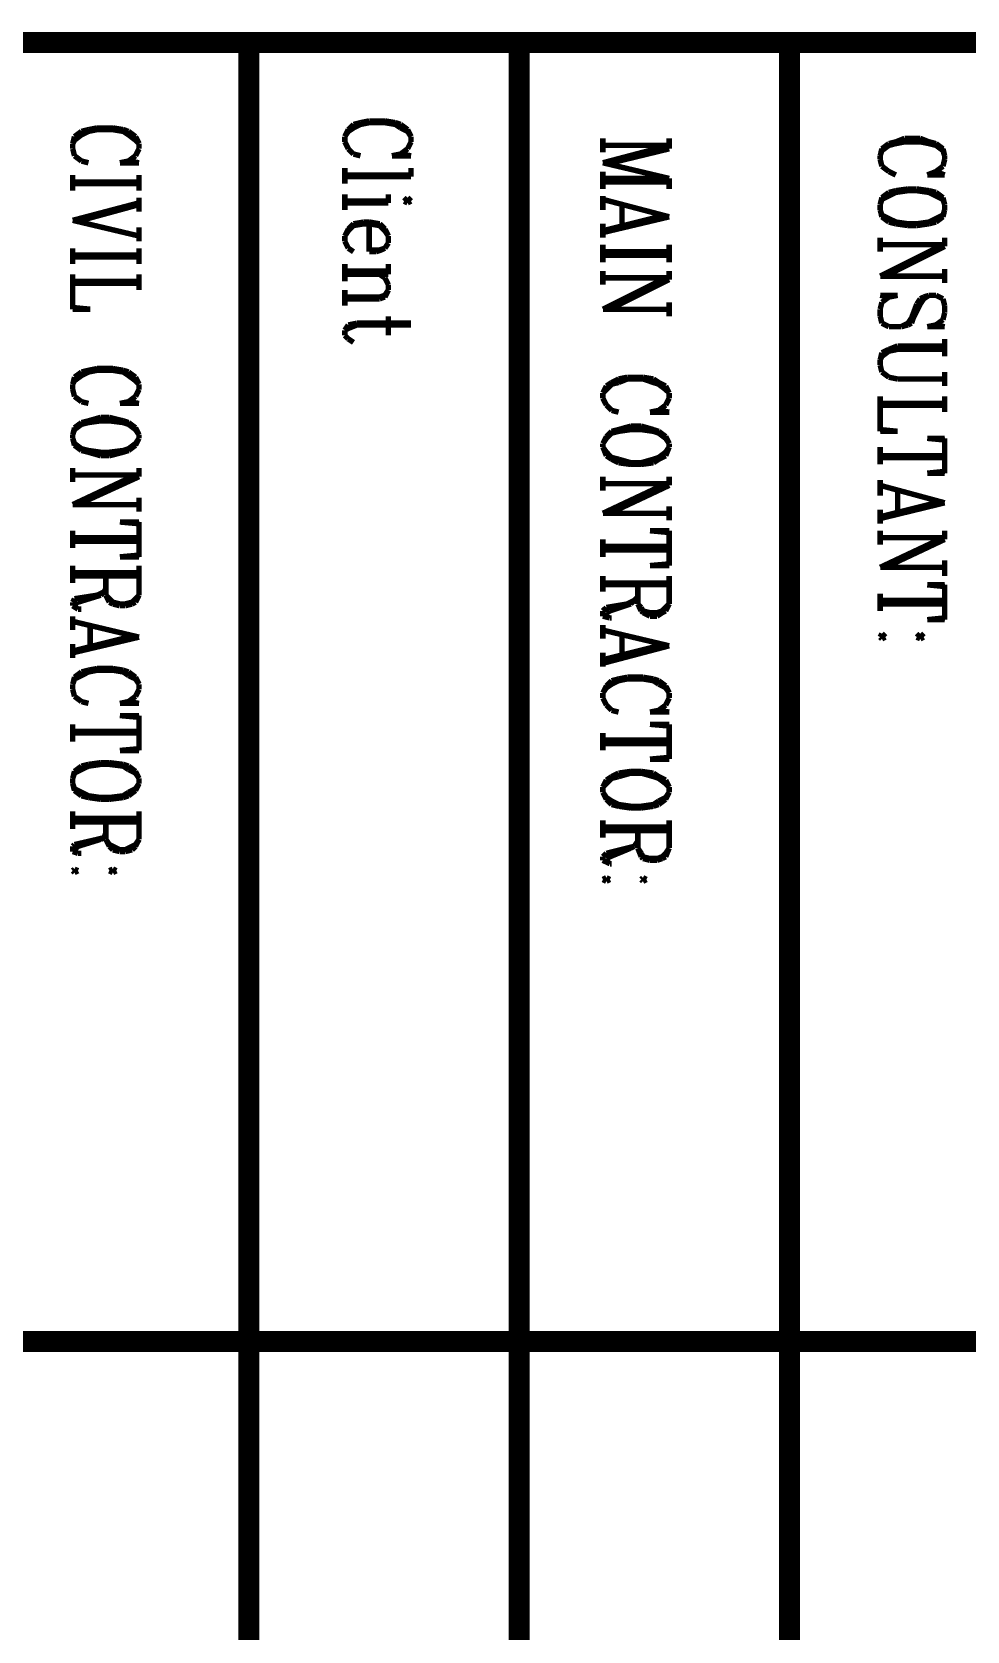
# Model space of a CAD drawing. Extents: x 0.1 to 11.6, y 0.3 to 16.2.
# Drawn here: x 1.929 to 2.823, y 2.662 to 4.19 of the extents above; entities that cross this region are included whole.
import ezdxf

# ---------------------------------------------------------------- set-up
doc = ezdxf.new("R2010")
doc.units = 0
doc.layers.get('0').update_dxf_attribs({"linetype": 'CONTINUOUS'})

msp = doc.modelspace()

# ---------------------------------------------------------------- linework, layer by layer
at = {"color": 0}
for points, const_width in [([(3.34999, 4.18001), (0.398329, 4.18001)], 0.02), ([(2.13667, 0.530003), (2.13667, 4.18001)], 0.02), ([(2.39501, 0.530003), (2.39501, 4.18001)], 0.02), ([(2.65332, 0.530003), (2.65332, 4.18001)], 0.02), ([(1.97667, 4.095), (1.97, 4.09)], 0.005208), ([(1.98335, 4.09668), (1.97667, 4.095)], 0.005208), ([(1.98335, 4.095), (1.97667, 4.09169)], 0.005208), ([(1.99164, 4.09831), (1.98335, 4.09668)], 0.005208), ([(1.99164, 4.09668), (1.98335, 4.095)], 0.005208), ([(2.00667, 4.09831), (1.99164, 4.09831)], 0.005208), ([(2.00667, 4.09668), (1.99164, 4.09668)], 0.005208), ([(2.01665, 4.09668), (2.00667, 4.09831)], 0.005208), ([(2.01665, 4.095), (2.00667, 4.09668)], 0.005208), ([(2.02165, 4.095), (2.01665, 4.09668)], 0.005208), ([(2.02165, 4.09169), (2.01665, 4.095)], 0.005208), ([(2.02832, 4.09), (2.02165, 4.095)], 0.005208), ([(2.23167, 4.09668), (2.22835, 4.09)], 0.005208), ([(2.23167, 4.095), (2.22835, 4.09)], 0.005208), ([(2.23665, 4.10167), (2.23167, 4.09668)], 0.005208), ([(2.23665, 4.09831), (2.23167, 4.095)], 0.005208), ([(2.24333, 4.10335), (2.23665, 4.10167)], 0.005208), ([(2.24333, 4.10167), (2.23665, 4.09831)], 0.005208), ([(2.25168, 4.10499), (2.24333, 4.10335)], 0.005208), ([(2.25168, 4.10335), (2.24333, 4.10167)], 0.005208), ([(2.26665, 4.10499), (2.25168, 4.10499)], 0.005208), ([(2.26665, 4.10335), (2.25168, 4.10335)], 0.005208), ([(2.27669, 4.10335), (2.26665, 4.10499)], 0.005208), ([(2.27669, 4.10167), (2.26665, 4.10335)], 0.005208), ([(2.28168, 4.10167), (2.27669, 4.10335)], 0.005208), ([(2.28168, 4.09831), (2.27669, 4.10167)], 0.005208), ([(2.28836, 4.09668), (2.28168, 4.10167)], 0.005208), ([(2.28836, 4.095), (2.28168, 4.09831)], 0.005208), ([(2.29167, 4.09), (2.28836, 4.09668)], 0.005208), ([(2.29167, 4.09), (2.28836, 4.095)], 0.005208), ([(1.97, 4.09), (1.96832, 4.08333)], 0.005208), ([(1.97, 4.08664), (1.96832, 4.08333)], 0.005208), ([(1.96832, 4.08333), (1.96832, 4.07835)], 0.005208), ([(1.96832, 4.07835), (1.97, 4.07167)], 0.005208), ([(1.97667, 4.09169), (1.97, 4.08664)], 0.005208), ([(2.02832, 4.08664), (2.02165, 4.09169)], 0.005208), ([(2.03168, 4.08333), (2.02832, 4.09)], 0.005208), ([(2.03168, 4.08333), (2.02832, 4.08664)], 0.005208), ([(2.02832, 4.07167), (2.03168, 4.07835)], 0.005208), ([(2.03168, 4.07835), (2.03168, 4.08333)], 0.005208), ([(2.22835, 4.09), (2.22835, 4.08501)], 0.005208), ([(2.22835, 4.08501), (2.23167, 4.07835)], 0.005208), ([(2.23167, 4.07835), (2.23665, 4.07335)], 0.005208), ([(2.28168, 4.07335), (2.28836, 4.07835)], 0.005208), ([(2.28836, 4.07835), (2.29167, 4.08501)], 0.005208), ([(2.29167, 4.08501), (2.29167, 4.09)], 0.005208), ([(2.47499, 4.08832), (2.47499, 4.07497)], 0.005208), ([(2.53836, 4.08165), (2.47499, 4.08165)], 0.005208), ([(2.53836, 4.08165), (2.47499, 4.065)], 0.005208), ([(2.53836, 4.07835), (2.48335, 4.065)], 0.005208), ([(2.53836, 4.08832), (2.53836, 4.07835)], 0.005208), ([(2.74164, 4.07835), (2.74001, 4.07167)], 0.005208), ([(2.74832, 4.08333), (2.74164, 4.07835)], 0.005208), ([(2.74832, 4.08165), (2.74164, 4.07667)], 0.005208), ([(2.75499, 4.08501), (2.74832, 4.08333)], 0.005208), ([(2.75499, 4.08333), (2.74832, 4.08165)], 0.005208), ([(2.76335, 4.08832), (2.75499, 4.08501)], 0.005208), ([(2.76335, 4.08501), (2.75499, 4.08333)], 0.005208), ([(2.77832, 4.08832), (2.76335, 4.08832)], 0.005208), ([(2.77832, 4.08501), (2.76335, 4.08501)], 0.005208), ([(2.78668, 4.08501), (2.77832, 4.08832)], 0.005208), ([(2.78668, 4.08333), (2.77832, 4.08501)], 0.005208), ([(2.79335, 4.08333), (2.78668, 4.08501)], 0.005208), ([(2.79335, 4.08165), (2.78668, 4.08333)], 0.005208), ([(2.80003, 4.07835), (2.79335, 4.08333)], 0.005208), ([(2.80003, 4.07667), (2.79335, 4.08165)], 0.005208), ([(2.80165, 4.07167), (2.80003, 4.07835)], 0.005208), ([(1.97, 4.07167), (1.97667, 4.06668)], 0.005208), ([(1.97667, 4.06668), (1.98335, 4.065)], 0.005208), ([(2.02165, 4.06668), (2.01335, 4.065)], 0.005208), ([(2.01335, 4.065), (2.03168, 4.065)], 0.005208), ([(2.02165, 4.06668), (2.02832, 4.07167)], 0.005208), ([(2.03168, 4.065), (2.02165, 4.06668)], 0.005208), ([(2.23665, 4.07335), (2.24333, 4.07167)], 0.005208), ([(2.28168, 4.07335), (2.27333, 4.07167)], 0.005208), ([(2.27333, 4.07167), (2.29167, 4.07167)], 0.005208), ([(2.29167, 4.07167), (2.28168, 4.07335)], 0.005208), ([(2.53836, 4.05003), (2.47499, 4.065)], 0.005208), ([(2.74164, 4.07667), (2.74001, 4.07167)], 0.005208), ([(2.74001, 4.07167), (2.74001, 4.06836)], 0.005208), ([(2.74001, 4.06836), (2.74164, 4.06168)], 0.005208), ([(2.80165, 4.07167), (2.80003, 4.07667)], 0.005208), ([(2.80003, 4.06168), (2.80165, 4.06836)], 0.005208), ([(2.80165, 4.06836), (2.80165, 4.07167)], 0.005208), ([(1.96832, 4.05333), (1.96832, 4.03836)], 0.005208), ([(2.03168, 4.05333), (2.03168, 4.03836)], 0.005208), ([(2.22835, 4.06), (2.22835, 4.04497)], 0.005208), ([(2.29167, 4.05333), (2.22835, 4.05333)], 0.005208), ([(2.29167, 4.05165), (2.22835, 4.05165)], 0.005208), ([(2.29167, 4.06), (2.29167, 4.05165)], 0.005208), ([(2.47499, 4.05664), (2.47499, 4.03999)], 0.005208), ([(2.53836, 4.05003), (2.47499, 4.05003)], 0.005208), ([(2.53836, 4.05003), (2.53836, 4.03999)], 0.005208), ([(2.74164, 4.06168), (2.74832, 4.05664)], 0.005208), ([(2.74832, 4.05664), (2.75499, 4.05333)], 0.005208), ([(2.79335, 4.05664), (2.785, 4.05333)], 0.005208), ([(2.785, 4.05333), (2.80165, 4.05333)], 0.005208), ([(2.79335, 4.05664), (2.80003, 4.06168)], 0.005208), ([(2.80165, 4.05333), (2.79335, 4.05664)], 0.005208), ([(2.03168, 4.04665), (1.96832, 4.04665)], 0.005208), ([(2.03168, 4.04497), (1.96832, 4.04497)], 0.005208), ([(2.22835, 4.035), (2.22835, 4.02001)], 0.005208), ([(2.27001, 4.035), (2.27001, 4.02669)], 0.005208), ([(2.53836, 4.04665), (2.47499, 4.04665)], 0.005208), ([(2.47499, 4.03331), (2.47499, 4.02001)], 0.005208), ([(2.74832, 4.03668), (2.74164, 4.03168)], 0.005208), ([(2.74832, 4.03331), (2.74164, 4.03)], 0.005208), ([(2.75499, 4.03836), (2.74832, 4.03668)], 0.005208), ([(2.75499, 4.03668), (2.74832, 4.03331)], 0.005208), ([(2.76665, 4.03999), (2.75499, 4.03836)], 0.005208), ([(2.76665, 4.03836), (2.75499, 4.03668)], 0.005208), ([(2.77501, 4.03999), (2.76665, 4.03999)], 0.005208), ([(2.77501, 4.03836), (2.76665, 4.03836)], 0.005208), ([(2.78668, 4.03836), (2.77501, 4.03999)], 0.005208), ([(2.78668, 4.03668), (2.77501, 4.03836)], 0.005208), ([(2.79335, 4.03668), (2.78668, 4.03836)], 0.005208), ([(2.79335, 4.03331), (2.78668, 4.03668)], 0.005208), ([(2.80003, 4.03168), (2.79335, 4.03668)], 0.005208), ([(2.80003, 4.03), (2.79335, 4.03331)], 0.005208), ([(2.03168, 4.02669), (1.96832, 4.00999)], 0.005208), ([(2.03168, 4.02501), (1.97667, 4.00999)], 0.005208), ([(2.03168, 4.03168), (2.03168, 4.01833)], 0.005208), ([(2.27001, 4.02832), (2.22835, 4.02832)], 0.005208), ([(2.27001, 4.02669), (2.22835, 4.02669)], 0.005208), ([(2.28836, 4.03168), (2.285, 4.02832)], 0.005208), ([(2.285, 4.02832), (2.28836, 4.02669)], 0.005208), ([(2.29167, 4.02832), (2.28836, 4.03168)], 0.005208), ([(2.28836, 4.02669), (2.29167, 4.02832)], 0.005208), ([(2.53836, 4.01335), (2.47499, 4.03)], 0.005208), ([(2.49333, 4.02501), (2.49333, 4.00499)], 0.005208), ([(2.74164, 4.03168), (2.74001, 4.02501)], 0.005208), ([(2.74164, 4.03), (2.74001, 4.02501)], 0.005208), ([(2.74001, 4.02501), (2.74001, 4.02001)], 0.005208), ([(2.74001, 4.02001), (2.74164, 4.01335)], 0.005208), ([(2.74001, 4.02001), (2.74164, 4.01497)], 0.005208), ([(2.80165, 4.02501), (2.80003, 4.03168)], 0.005208), ([(2.80165, 4.02501), (2.80003, 4.03)], 0.005208), ([(2.80003, 4.01335), (2.80165, 4.02001)], 0.005208), ([(2.80003, 4.01497), (2.80165, 4.02001)], 0.005208), ([(2.80165, 4.02001), (2.80165, 4.02501)], 0.005208), ([(2.03168, 3.99501), (1.96832, 4.00999)], 0.005208), ([(2.03168, 4.00331), (2.03168, 3.99001)], 0.005208), ([(2.23167, 4.00168), (2.22835, 3.99501)], 0.005208), ([(2.23665, 4.00667), (2.23167, 4.00168)], 0.005208), ([(2.23665, 4.00499), (2.23167, 4)], 0.005208), ([(2.24669, 4.00836), (2.23665, 4.00667)], 0.005208), ([(2.24669, 4.00667), (2.23665, 4.00499)], 0.005208), ([(2.25168, 4.00836), (2.24669, 4.00836)], 0.005208), ([(2.25168, 4.00667), (2.24669, 4.00667)], 0.005208), ([(2.26167, 4.00667), (2.25168, 4.00836)], 0.005208), ([(2.25168, 4.00667), (2.25168, 3.97999)], 0.005208), ([(2.26167, 4.00499), (2.25168, 4.00667)], 0.005208), ([(2.26665, 4.00168), (2.26167, 4.00667)], 0.005208), ([(2.26665, 4), (2.26167, 4.00499)], 0.005208), ([(2.27001, 3.99501), (2.26665, 4.00168)], 0.005208), ([(2.53836, 4.01335), (2.47499, 3.99832)], 0.005208), ([(2.52832, 4.01335), (2.47499, 4)], 0.005208), ([(2.47499, 4.00667), (2.47499, 3.99333)], 0.005208), ([(2.74164, 4.01497), (2.74832, 4.01167)], 0.005208), ([(2.74164, 4.01335), (2.74832, 4.00836)], 0.005208), ([(2.74832, 4.01167), (2.75499, 4.00836)], 0.005208), ([(2.74832, 4.00836), (2.75499, 4.00667)], 0.005208), ([(2.75499, 4.00836), (2.76665, 4.00667)], 0.005208), ([(2.75499, 4.00667), (2.76665, 4.00499)], 0.005208), ([(2.76665, 4.00667), (2.77501, 4.00667)], 0.005208), ([(2.76665, 4.00499), (2.77501, 4.00499)], 0.005208), ([(2.77501, 4.00667), (2.78668, 4.00836)], 0.005208), ([(2.77501, 4.00499), (2.78668, 4.00667)], 0.005208), ([(2.78668, 4.00836), (2.79335, 4.01167)], 0.005208), ([(2.78668, 4.00667), (2.79335, 4.00836)], 0.005208), ([(2.79335, 4.01167), (2.80003, 4.01497)], 0.005208), ([(2.79335, 4.00836), (2.80003, 4.01335)], 0.005208), ([(2.23167, 4), (2.22835, 3.99501)], 0.005208), ([(2.22835, 3.99501), (2.22835, 3.99001)], 0.005208), ([(2.22835, 3.99001), (2.23167, 3.98335)], 0.005208), ([(2.27001, 3.99501), (2.26665, 4)], 0.005208), ([(2.26665, 3.98335), (2.27001, 3.98833)], 0.005208), ([(2.27001, 3.98833), (2.27001, 3.99501)], 0.005208), ([(2.47499, 3.98665), (2.47499, 3.97)], 0.005208), ([(2.53836, 3.98665), (2.53836, 3.97)], 0.005208), ([(2.74001, 3.99333), (2.74001, 3.97999)], 0.005208), ([(2.80165, 3.98665), (2.74001, 3.98665)], 0.005208), ([(2.80165, 3.99333), (2.80165, 3.98503)], 0.005208), ([(1.96832, 3.98335), (1.96832, 3.96832)], 0.005208), ([(2.03168, 3.97667), (1.96832, 3.97667)], 0.005208), ([(2.03168, 3.97499), (1.96832, 3.97499)], 0.005208), ([(2.03168, 3.98335), (2.03168, 3.96832)], 0.005208), ([(2.23167, 3.98335), (2.23665, 3.97999)], 0.005208), ([(2.25168, 3.98167), (2.26167, 3.98167)], 0.005208), ([(2.25168, 3.97999), (2.25836, 3.97999)], 0.005208), ([(2.25836, 3.97999), (2.26335, 3.98167)], 0.005208), ([(2.26167, 3.98167), (2.26665, 3.98335)], 0.005208), ([(2.26335, 3.98167), (2.26665, 3.98335)], 0.005208), ([(2.53836, 3.97999), (2.47499, 3.97999)], 0.005208), ([(2.53836, 3.97667), (2.47499, 3.97667)], 0.005208), ([(2.79665, 3.98503), (2.74001, 3.95665)], 0.005208), ([(2.80165, 3.98503), (2.74501, 3.95665)], 0.005208), ([(1.96832, 3.95833), (1.96832, 3.92503)], 0.005208), ([(2.03168, 3.95833), (2.03168, 3.94336)], 0.005208), ([(2.22835, 3.96832), (2.22835, 3.95167)], 0.005208), ([(2.27001, 3.96164), (2.22835, 3.96164)], 0.005208), ([(2.27001, 3.95833), (2.22835, 3.95833)], 0.005208), ([(2.26167, 3.95833), (2.26665, 3.95503)], 0.005208), ([(2.27001, 3.96832), (2.27001, 3.95833)], 0.005208), ([(2.47499, 3.96164), (2.47499, 3.94835)], 0.005208), ([(2.53836, 3.96164), (2.53836, 3.95335)], 0.005208), ([(2.80165, 3.95665), (2.74001, 3.95665)], 0.005208), ([(2.80165, 3.96332), (2.80165, 3.94997)], 0.005208), ([(2.03168, 3.95167), (1.96832, 3.95167)], 0.005208), ([(2.03168, 3.94997), (1.96832, 3.94997)], 0.005208), ([(2.22835, 3.94336), (2.22835, 3.92833)], 0.005208), ([(2.26665, 3.95503), (2.27001, 3.94835)], 0.005208), ([(2.27001, 3.94336), (2.26665, 3.93668)], 0.005208), ([(2.27001, 3.94336), (2.26665, 3.93832)], 0.005208), ([(2.27001, 3.94835), (2.27001, 3.94336)], 0.005208), ([(2.53836, 3.95503), (2.47499, 3.95503)], 0.005208), ([(2.53168, 3.95335), (2.47499, 3.92503)], 0.005208), ([(2.53836, 3.95335), (2.48167, 3.92503)], 0.005208), ([(1.98503, 3.92503), (1.96832, 3.92665)], 0.005208), ([(2.26167, 3.93668), (2.22835, 3.93668)], 0.005208), ([(2.26167, 3.935), (2.22835, 3.935)], 0.005208), ([(2.26665, 3.93832), (2.26167, 3.93668)], 0.005208), ([(2.26665, 3.93668), (2.26167, 3.935)], 0.005208), ([(2.53836, 3.93164), (2.53836, 3.91835)], 0.005208), ([(2.75667, 3.93832), (2.74001, 3.93832)], 0.005208), ([(2.74001, 3.93832), (2.74832, 3.93668)], 0.005208), ([(2.74001, 3.92503), (2.74164, 3.93164)], 0.005208), ([(2.74164, 3.93164), (2.74832, 3.93668)], 0.005208), ([(2.74832, 3.93668), (2.75667, 3.93832)], 0.005208), ([(2.77501, 3.93001), (2.77001, 3.91667)], 0.005208), ([(2.77832, 3.93001), (2.77165, 3.91667)], 0.005208), ([(2.77832, 3.935), (2.77501, 3.93001)], 0.005208), ([(2.78168, 3.93668), (2.77832, 3.935)], 0.005208), ([(2.78168, 3.935), (2.77832, 3.93001)], 0.005208), ([(2.78668, 3.93832), (2.78168, 3.93668)], 0.005208), ([(2.78668, 3.93832), (2.78168, 3.935)], 0.005208), ([(2.79335, 3.93832), (2.78668, 3.93832)], 0.005208), ([(2.80003, 3.935), (2.79335, 3.93832)], 0.005208), ([(2.80165, 3.92833), (2.80003, 3.935)], 0.005208), ([(2.80165, 3.92165), (2.80165, 3.92833)], 0.005208), ([(1.96832, 3.92503), (1.98503, 3.92503)], 0.005208), ([(2.23167, 3.91), (2.22835, 3.905)], 0.005208), ([(2.24001, 3.91168), (2.23167, 3.91)], 0.005208), ([(2.24001, 3.91), (2.23167, 3.90668)], 0.005208), ([(2.29167, 3.91168), (2.24001, 3.91168)], 0.005208), ([(2.29167, 3.91), (2.24001, 3.91)], 0.005208), ([(2.27001, 3.91835), (2.27001, 3.90001)], 0.005208), ([(2.53836, 3.92503), (2.47499, 3.92503)], 0.005208), ([(2.74001, 3.91835), (2.74001, 3.92503)], 0.005208), ([(2.74164, 3.91168), (2.74001, 3.91835)], 0.005208), ([(2.74832, 3.90831), (2.74164, 3.91168)], 0.005208), ([(2.76665, 3.91168), (2.75999, 3.90831)], 0.005208), ([(2.76665, 3.91), (2.75999, 3.90831)], 0.005208), ([(2.77001, 3.91667), (2.76665, 3.91168)], 0.005208), ([(2.77001, 3.91168), (2.76665, 3.91)], 0.005208), ([(2.77165, 3.91667), (2.77001, 3.91168)], 0.005208), ([(2.785, 3.90831), (2.79335, 3.91)], 0.005208), ([(2.79335, 3.91), (2.80003, 3.91499)], 0.005208), ([(2.79335, 3.91), (2.80165, 3.90831)], 0.005208), ([(2.80003, 3.91499), (2.80165, 3.92165)], 0.005208), ([(2.23167, 3.90668), (2.22835, 3.905)], 0.005208), ([(2.22835, 3.905), (2.22835, 3.90001)], 0.005208), ([(2.22835, 3.90001), (2.23167, 3.89665)], 0.005208), ([(2.23167, 3.89665), (2.23665, 3.89333)], 0.005208), ([(2.75999, 3.90831), (2.74832, 3.90831)], 0.005208), ([(2.80165, 3.90831), (2.785, 3.90831)], 0.005208), ([(2.80165, 3.89665), (2.80165, 3.87999)], 0.005208), ([(2.74164, 3.88336), (2.74001, 3.87668)], 0.005208), ([(2.74164, 3.87999), (2.74001, 3.87668)], 0.005208), ([(2.74832, 3.88667), (2.74164, 3.88336)], 0.005208), ([(2.74832, 3.88499), (2.74164, 3.87999)], 0.005208), ([(2.75667, 3.88997), (2.74832, 3.88667)], 0.005208), ([(2.75667, 3.88667), (2.74832, 3.88499)], 0.005208), ([(2.80165, 3.88997), (2.75667, 3.88997)], 0.005208), ([(2.80165, 3.88667), (2.75667, 3.88667)], 0.005208), ([(1.97667, 3.86501), (1.97, 3.86003)], 0.005208), ([(1.98335, 3.86664), (1.97667, 3.86501)], 0.005208), ([(1.98335, 3.86501), (1.97667, 3.86165)], 0.005208), ([(1.99164, 3.86833), (1.98335, 3.86664)], 0.005208), ([(1.99164, 3.86664), (1.98335, 3.86501)], 0.005208), ([(2.00667, 3.86833), (1.99164, 3.86833)], 0.005208), ([(2.00667, 3.86664), (1.99164, 3.86664)], 0.005208), ([(2.01665, 3.86664), (2.00667, 3.86833)], 0.005208), ([(2.01665, 3.86501), (2.00667, 3.86664)], 0.005208), ([(2.02165, 3.86501), (2.01665, 3.86664)], 0.005208), ([(2.02165, 3.86165), (2.01665, 3.86501)], 0.005208), ([(2.02832, 3.86003), (2.02165, 3.86501)], 0.005208), ([(2.74001, 3.87668), (2.74001, 3.87169)], 0.005208), ([(2.74001, 3.87169), (2.74164, 3.86501)], 0.005208), ([(2.74164, 3.86501), (2.74832, 3.86003)], 0.005208), ([(2.80165, 3.86501), (2.80165, 3.85167)], 0.005208), ([(1.97, 3.86003), (1.96832, 3.85335)], 0.005208), ([(1.97, 3.85667), (1.96832, 3.85335)], 0.005208), ([(1.96832, 3.85335), (1.96832, 3.84831)], 0.005208), ([(1.97667, 3.86165), (1.97, 3.85667)], 0.005208), ([(2.02832, 3.85667), (2.02165, 3.86165)], 0.005208), ([(2.03168, 3.85335), (2.02832, 3.86003)], 0.005208), ([(2.03168, 3.85335), (2.02832, 3.85667)], 0.005208), ([(2.03168, 3.84831), (2.03168, 3.85335)], 0.005208), ([(2.47835, 3.85167), (2.47499, 3.845)], 0.005208), ([(2.48335, 3.85499), (2.47835, 3.85167)], 0.005208), ([(2.48335, 3.85335), (2.47835, 3.84831)], 0.005208), ([(2.49001, 3.85835), (2.48335, 3.85499)], 0.005208), ([(2.49001, 3.85499), (2.48335, 3.85335)], 0.005208), ([(2.49832, 3.86003), (2.49001, 3.85835)], 0.005208), ([(2.49832, 3.85835), (2.49001, 3.85499)], 0.005208), ([(2.51335, 3.86003), (2.49832, 3.86003)], 0.005208), ([(2.51335, 3.85835), (2.49832, 3.85835)], 0.005208), ([(2.52333, 3.85835), (2.51335, 3.86003)], 0.005208), ([(2.52333, 3.85499), (2.51335, 3.85835)], 0.005208), ([(2.52832, 3.85499), (2.52333, 3.85835)], 0.005208), ([(2.52832, 3.85335), (2.52333, 3.85499)], 0.005208), ([(2.535, 3.85167), (2.52832, 3.85499)], 0.005208), ([(2.535, 3.84831), (2.52832, 3.85335)], 0.005208), ([(2.53836, 3.845), (2.535, 3.85167)], 0.005208), ([(2.74832, 3.86003), (2.75667, 3.85835)], 0.005208), ([(2.75667, 3.85835), (2.80165, 3.85835)], 0.005208), ([(1.96832, 3.84831), (1.97, 3.84169)], 0.005208), ([(1.97, 3.84169), (1.97667, 3.83664)], 0.005208), ([(1.97667, 3.83664), (1.98335, 3.83501)], 0.005208), ([(2.02165, 3.83664), (2.01335, 3.83501)], 0.005208), ([(2.01335, 3.83501), (2.03168, 3.83501)], 0.005208), ([(2.02165, 3.83664), (2.02832, 3.84169)], 0.005208), ([(2.03168, 3.83501), (2.02165, 3.83664)], 0.005208), ([(2.02832, 3.84169), (2.03168, 3.84831)], 0.005208), ([(2.47835, 3.84831), (2.47499, 3.845)], 0.005208), ([(2.47499, 3.845), (2.47499, 3.84)], 0.005208), ([(2.47499, 3.84), (2.47835, 3.83333)], 0.005208), ([(2.53836, 3.845), (2.535, 3.84831)], 0.005208), ([(2.535, 3.83333), (2.53836, 3.84)], 0.005208), ([(2.53836, 3.84), (2.53836, 3.845)], 0.005208), ([(2.74001, 3.84169), (2.74001, 3.80832)], 0.005208), ([(2.80165, 3.83501), (2.74001, 3.83501)], 0.005208), ([(2.80165, 3.84169), (2.80165, 3.82667)], 0.005208), ([(1.98335, 3.81836), (1.97667, 3.81668)], 0.005208), ([(1.99501, 3.82167), (1.98335, 3.81836)], 0.005208), ([(1.99501, 3.81836), (1.98335, 3.81668)], 0.005208), ([(2.00331, 3.82167), (1.99501, 3.82167)], 0.005208), ([(2.00331, 3.81836), (1.99501, 3.81836)], 0.005208), ([(2.01665, 3.81836), (2.00331, 3.82167)], 0.005208), ([(2.01665, 3.81668), (2.00331, 3.81836)], 0.005208), ([(2.02165, 3.81668), (2.01665, 3.81836)], 0.005208), ([(2.47835, 3.83333), (2.48335, 3.82835)], 0.005208), ([(2.48335, 3.82835), (2.49001, 3.82667)], 0.005208), ([(2.52832, 3.82835), (2.52001, 3.82667)], 0.005208), ([(2.52001, 3.82667), (2.53836, 3.82667)], 0.005208), ([(2.52832, 3.82835), (2.535, 3.83333)], 0.005208), ([(2.53836, 3.82667), (2.52832, 3.82835)], 0.005208), ([(2.80165, 3.83333), (2.74001, 3.83333)], 0.005208), ([(1.97, 3.81168), (1.96832, 3.80501)], 0.005208), ([(1.97, 3.81), (1.96832, 3.80501)], 0.005208), ([(1.96832, 3.80501), (1.96832, 3.80165)], 0.005208), ([(1.97667, 3.81668), (1.97, 3.81168)], 0.005208), ([(1.97667, 3.815), (1.97, 3.81)], 0.005208), ([(1.98335, 3.81668), (1.97667, 3.815)], 0.005208), ([(2.02165, 3.815), (2.01665, 3.81668)], 0.005208), ([(2.02832, 3.81168), (2.02165, 3.81668)], 0.005208), ([(2.02832, 3.81), (2.02165, 3.815)], 0.005208), ([(2.03168, 3.80501), (2.02832, 3.81168)], 0.005208), ([(2.03168, 3.80501), (2.02832, 3.81)], 0.005208), ([(2.03168, 3.80165), (2.03168, 3.80501)], 0.005208), ([(2.47835, 3.80333), (2.47499, 3.79665)], 0.005208), ([(2.48335, 3.80832), (2.47835, 3.80333)], 0.005208), ([(2.48335, 3.80664), (2.47835, 3.80165)], 0.005208), ([(2.49001, 3.81), (2.48335, 3.80832)], 0.005208), ([(2.49001, 3.80832), (2.48335, 3.80664)], 0.005208), ([(2.50168, 3.81332), (2.49001, 3.81)], 0.005208), ([(2.50168, 3.81), (2.49001, 3.80832)], 0.005208), ([(2.51167, 3.81332), (2.50168, 3.81332)], 0.005208), ([(2.51167, 3.81), (2.50168, 3.81)], 0.005208), ([(2.52333, 3.81), (2.51167, 3.81332)], 0.005208), ([(2.52333, 3.80832), (2.51167, 3.81)], 0.005208), ([(2.52832, 3.80832), (2.52333, 3.81)], 0.005208), ([(2.52832, 3.80664), (2.52333, 3.80832)], 0.005208), ([(2.535, 3.80333), (2.52832, 3.80832)], 0.005208), ([(2.535, 3.80165), (2.52832, 3.80664)], 0.005208), ([(2.53836, 3.79665), (2.535, 3.80333)], 0.005208), ([(2.75667, 3.80832), (2.74001, 3.81)], 0.005208), ([(2.74001, 3.80832), (2.75667, 3.80832)], 0.005208), ([(1.96832, 3.80165), (1.97, 3.79497)], 0.005208), ([(1.96832, 3.80165), (1.97, 3.79665)], 0.005208), ([(1.97, 3.79665), (1.97667, 3.79167)], 0.005208), ([(1.97, 3.79497), (1.97667, 3.78999)], 0.005208), ([(1.97667, 3.79167), (1.98335, 3.78999)], 0.005208), ([(1.97667, 3.78999), (1.98335, 3.78836)], 0.005208), ([(1.98335, 3.78999), (1.99501, 3.78836)], 0.005208), ([(1.98335, 3.78836), (1.99501, 3.785)], 0.005208), ([(1.99501, 3.78836), (2.00331, 3.78836)], 0.005208), ([(2.00331, 3.78836), (2.01665, 3.78999)], 0.005208), ([(2.00331, 3.785), (2.01665, 3.78836)], 0.005208), ([(2.01665, 3.78999), (2.02165, 3.79167)], 0.005208), ([(2.01665, 3.78836), (2.02165, 3.78999)], 0.005208), ([(2.02165, 3.79167), (2.02832, 3.79665)], 0.005208), ([(2.02165, 3.78999), (2.02832, 3.79497)], 0.005208), ([(2.02832, 3.79497), (2.03168, 3.80165)], 0.005208), ([(2.02832, 3.79665), (2.03168, 3.80165)], 0.005208), ([(2.47835, 3.80165), (2.47499, 3.79665)], 0.005208), ([(2.47499, 3.79665), (2.47499, 3.79335)], 0.005208), ([(2.47499, 3.79335), (2.47835, 3.785)], 0.005208), ([(2.47499, 3.79335), (2.47835, 3.78836)], 0.005208), ([(2.47835, 3.78836), (2.48335, 3.78331)], 0.005208), ([(2.52832, 3.78331), (2.535, 3.78836)], 0.005208), ([(2.53836, 3.79665), (2.535, 3.80165)], 0.005208), ([(2.535, 3.785), (2.53836, 3.79335)], 0.005208), ([(2.535, 3.78836), (2.53836, 3.79335)], 0.005208), ([(2.53836, 3.79335), (2.53836, 3.79665)], 0.005208), ([(2.74001, 3.79335), (2.74001, 3.77669)], 0.005208), ([(2.80165, 3.80003), (2.785, 3.80165)], 0.005208), ([(2.785, 3.80165), (2.80165, 3.80165)], 0.005208), ([(2.80165, 3.80165), (2.80165, 3.76833)], 0.005208), ([(1.96832, 3.77333), (1.96832, 3.75999)], 0.005208), ([(1.99501, 3.785), (2.00331, 3.785)], 0.005208), ([(2.03168, 3.77333), (2.03168, 3.76497)], 0.005208), ([(2.47835, 3.785), (2.48335, 3.78168)], 0.005208), ([(2.48335, 3.78331), (2.49001, 3.78168)], 0.005208), ([(2.48335, 3.78168), (2.49001, 3.77832)], 0.005208), ([(2.49001, 3.78168), (2.50168, 3.77832)], 0.005208), ([(2.49001, 3.77832), (2.50168, 3.77669)], 0.005208), ([(2.50168, 3.77832), (2.51167, 3.77832)], 0.005208), ([(2.50168, 3.77669), (2.51167, 3.77669)], 0.005208), ([(2.51167, 3.77832), (2.52333, 3.78168)], 0.005208), ([(2.51167, 3.77669), (2.52333, 3.77832)], 0.005208), ([(2.52333, 3.78168), (2.52832, 3.78331)], 0.005208), ([(2.52333, 3.77832), (2.52832, 3.78168)], 0.005208), ([(2.52832, 3.78168), (2.535, 3.785)], 0.005208), ([(2.80165, 3.785), (2.74001, 3.785)], 0.005208), ([(2.80165, 3.78331), (2.74001, 3.78331)], 0.005208), ([(2.03168, 3.76665), (1.96832, 3.76665)], 0.005208), ([(2.02501, 3.76497), (1.96832, 3.73833)], 0.005208), ([(2.03168, 3.76497), (1.97331, 3.73833)], 0.005208), ([(2.47499, 3.76497), (2.47499, 3.75168)], 0.005208), ([(2.53836, 3.75836), (2.47499, 3.75836)], 0.005208), ([(2.53836, 3.76497), (2.53836, 3.75667)], 0.005208), ([(2.74001, 3.76167), (2.74001, 3.74669)], 0.005208), ([(2.785, 3.76833), (2.80165, 3.77001)], 0.005208), ([(2.80165, 3.76833), (2.785, 3.76833)], 0.005208), ([(2.03168, 3.74501), (2.03168, 3.73167)], 0.005208), ([(2.53168, 3.75667), (2.47499, 3.72999)], 0.005208), ([(2.53836, 3.75667), (2.48167, 3.72999)], 0.005208), ([(2.80165, 3.74001), (2.74001, 3.75667)], 0.005208), ([(2.75667, 3.75168), (2.75667, 3.73167)], 0.005208), ([(2.03168, 3.73833), (1.96832, 3.73833)], 0.005208), ([(2.53836, 3.72999), (2.47499, 3.72999)], 0.005208), ([(2.53836, 3.73665), (2.53836, 3.72331)], 0.005208), ([(2.80165, 3.74001), (2.74001, 3.72499)], 0.005208), ([(2.79335, 3.74001), (2.74001, 3.72667)], 0.005208), ([(2.74001, 3.73335), (2.74001, 3.72)], 0.005208), ([(1.96832, 3.71332), (1.96832, 3.69667)], 0.005208), ([(2.03168, 3.72), (2.01335, 3.72168)], 0.005208), ([(2.01335, 3.72168), (2.03168, 3.72168)], 0.005208), ([(2.03168, 3.72168), (2.03168, 3.68832)], 0.005208), ([(2.53836, 3.71164), (2.52001, 3.71332)], 0.005208), ([(2.52001, 3.71332), (2.53836, 3.71332)], 0.005208), ([(2.53836, 3.71332), (2.53836, 3.68001)], 0.005208), ([(2.74001, 3.71332), (2.74001, 3.69997)], 0.005208), ([(2.80165, 3.71332), (2.80165, 3.70503)], 0.005208), ([(2.03168, 3.70665), (1.96832, 3.70665)], 0.005208), ([(2.03168, 3.70335), (1.96832, 3.70335)], 0.005208), ([(2.47499, 3.70503), (2.47499, 3.68832)], 0.005208), ([(2.53836, 3.69835), (2.47499, 3.69835)], 0.005208), ([(2.80165, 3.70665), (2.74001, 3.70665)], 0.005208), ([(2.79665, 3.70503), (2.74001, 3.67833)], 0.005208), ([(2.80165, 3.70503), (2.74501, 3.67833)], 0.005208), ([(2.01335, 3.68832), (2.03168, 3.69)], 0.005208), ([(2.03168, 3.68832), (2.01335, 3.68832)], 0.005208), ([(2.53836, 3.69499), (2.47499, 3.69499)], 0.005208), ([(2.52001, 3.68001), (2.53836, 3.68164)], 0.005208), ([(2.80165, 3.685), (2.80165, 3.66997)], 0.005208), ([(1.96832, 3.68001), (1.96832, 3.66336)], 0.005208), ([(2.03168, 3.67333), (1.96832, 3.67333)], 0.005208), ([(2.03168, 3.66997), (1.96832, 3.66997)], 0.005208), ([(2, 3.65169), (2, 3.66997)], 0.005208), ([(2.03168, 3.68001), (2.03168, 3.65169)], 0.005208), ([(2.47499, 3.66997), (2.47499, 3.655)], 0.005208), ([(2.53836, 3.68001), (2.52001, 3.68001)], 0.005208), ([(2.53836, 3.66997), (2.53836, 3.64333)], 0.005208), ([(2.80165, 3.67833), (2.74001, 3.67833)], 0.005208), ([(1.99164, 3.65169), (1.97, 3.64833)], 0.005208), ([(1.99501, 3.65169), (1.97331, 3.64501)], 0.005208), ([(1.99832, 3.655), (1.99164, 3.65169)], 0.005208), ([(1.99832, 3.655), (1.99501, 3.65169)], 0.005208), ([(2, 3.65831), (1.99832, 3.655)], 0.005208), ([(2.00331, 3.64501), (2, 3.65169)], 0.005208), ([(2.00331, 3.64833), (2, 3.65169)], 0.005208), ([(2.03168, 3.65169), (2.02832, 3.64501)], 0.005208), ([(2.03168, 3.65169), (2.02832, 3.64833)], 0.005208), ([(2.53836, 3.66336), (2.47499, 3.66336)], 0.005208), ([(2.53836, 3.66168), (2.47499, 3.66168)], 0.005208), ([(2.50836, 3.65001), (2.50499, 3.64665)], 0.005208), ([(2.50836, 3.64333), (2.50836, 3.66168)], 0.005208), ([(2.74001, 3.65332), (2.74001, 3.63667)], 0.005208), ([(2.80165, 3.66), (2.785, 3.66168)], 0.005208), ([(2.785, 3.66168), (2.80165, 3.66168)], 0.005208), ([(2.80165, 3.66168), (2.80165, 3.62831)], 0.005208), ([(1.97, 3.64833), (1.96832, 3.64501)], 0.005208), ([(1.96832, 3.64501), (1.96832, 3.64165)], 0.005208), ([(1.96832, 3.64165), (1.97331, 3.63835)], 0.005208), ([(1.97331, 3.64501), (1.97, 3.64333)], 0.005208), ([(1.97, 3.64333), (1.97, 3.64165)], 0.005208), ([(1.97, 3.64165), (1.97331, 3.63835)], 0.005208), ([(1.97331, 3.63835), (1.97667, 3.63835)], 0.005208), ([(2.00667, 3.64501), (2.00331, 3.64833)], 0.005208), ([(2.00667, 3.64333), (2.00331, 3.64501)], 0.005208), ([(2.01335, 3.64333), (2.00667, 3.64501)], 0.005208), ([(2.01335, 3.64165), (2.00667, 3.64333)], 0.005208), ([(2.01833, 3.64333), (2.01335, 3.64333)], 0.005208), ([(2.01833, 3.64165), (2.01335, 3.64165)], 0.005208), ([(2.02501, 3.64501), (2.01833, 3.64333)], 0.005208), ([(2.02501, 3.64333), (2.01833, 3.64165)], 0.005208), ([(2.02832, 3.64833), (2.02501, 3.64501)], 0.005208), ([(2.02832, 3.64501), (2.02501, 3.64333)], 0.005208), ([(2.47835, 3.63997), (2.47499, 3.63667)], 0.005208), ([(2.47499, 3.63667), (2.47499, 3.63167)], 0.005208), ([(2.49832, 3.64333), (2.47835, 3.63997)], 0.005208), ([(2.48167, 3.63667), (2.47835, 3.63499)], 0.005208), ([(2.47835, 3.63499), (2.47835, 3.63167)], 0.005208), ([(2.50168, 3.64333), (2.48167, 3.63667)], 0.005208), ([(2.50499, 3.64665), (2.49832, 3.64333)], 0.005208), ([(2.50499, 3.64665), (2.50168, 3.64333)], 0.005208), ([(2.51167, 3.63667), (2.50836, 3.64333)], 0.005208), ([(2.51167, 3.63997), (2.50836, 3.64333)], 0.005208), ([(2.51335, 3.63667), (2.51167, 3.63997)], 0.005208), ([(2.51335, 3.63499), (2.51167, 3.63667)], 0.005208), ([(2.52001, 3.63499), (2.51335, 3.63667)], 0.005208), ([(2.52001, 3.63167), (2.51335, 3.63499)], 0.005208), ([(2.52669, 3.63499), (2.52001, 3.63499)], 0.005208), ([(2.53168, 3.63667), (2.52669, 3.63499)], 0.005208), ([(2.53168, 3.63499), (2.52669, 3.63167)], 0.005208), ([(2.535, 3.63997), (2.53168, 3.63667)], 0.005208), ([(2.535, 3.63667), (2.53168, 3.63499)], 0.005208), ([(2.53836, 3.64333), (2.535, 3.63667)], 0.005208), ([(2.53836, 3.64333), (2.535, 3.63997)], 0.005208), ([(2.80165, 3.64665), (2.74001, 3.64665)], 0.005208), ([(2.80165, 3.64333), (2.74001, 3.64333)], 0.005208), ([(1.96832, 3.63167), (1.96832, 3.61833)], 0.005208), ([(2.03168, 3.61165), (1.96832, 3.62668)], 0.005208), ([(1.98503, 3.62332), (1.98503, 3.60335)], 0.005208), ([(2.47499, 3.63167), (2.48167, 3.62999)], 0.005208), ([(2.47499, 3.62332), (2.47499, 3.61003)], 0.005208), ([(2.47835, 3.63167), (2.48167, 3.62999)], 0.005208), ([(2.48167, 3.62999), (2.48335, 3.62999)], 0.005208), ([(2.52669, 3.63167), (2.52001, 3.63167)], 0.005208), ([(2.785, 3.62831), (2.80165, 3.62999)], 0.005208), ([(2.80165, 3.62831), (2.785, 3.62831)], 0.005208), ([(2.03168, 3.61165), (1.96832, 3.59668)], 0.005208), ([(2.02165, 3.61165), (1.96832, 3.59831)], 0.005208), ([(1.96832, 3.60499), (1.96832, 3.59169)], 0.005208), ([(2.53836, 3.60335), (2.47499, 3.61833)], 0.005208), ([(2.49333, 3.61501), (2.49333, 3.59332)], 0.005208), ([(2.74164, 3.61501), (2.74001, 3.61165)], 0.005208), ([(2.74001, 3.61165), (2.74164, 3.61003)], 0.005208), ([(2.74501, 3.61165), (2.74164, 3.61501)], 0.005208), ([(2.74164, 3.61003), (2.74501, 3.61165)], 0.005208), ([(2.77832, 3.61501), (2.77501, 3.61165)], 0.005208), ([(2.77501, 3.61165), (2.77832, 3.61003)], 0.005208), ([(2.78168, 3.61165), (2.77832, 3.61501)], 0.005208), ([(2.77832, 3.61003), (2.78168, 3.61165)], 0.005208), ([(2.53836, 3.60335), (2.47499, 3.58664)], 0.005208), ([(2.52832, 3.60335), (2.47499, 3.59)], 0.005208), ([(2.47499, 3.59668), (2.47499, 3.58333)], 0.005208), ([(1.97667, 3.57835), (1.97, 3.57335)], 0.005208), ([(1.97667, 3.57497), (1.97, 3.57167)], 0.005208), ([(1.98335, 3.58003), (1.97667, 3.57835)], 0.005208), ([(1.98335, 3.57835), (1.97667, 3.57497)], 0.005208), ([(1.99164, 3.58165), (1.98335, 3.58003)], 0.005208), ([(1.99164, 3.58003), (1.98335, 3.57835)], 0.005208), ([(2.00667, 3.58165), (1.99164, 3.58165)], 0.005208), ([(2.00667, 3.58003), (1.99164, 3.58003)], 0.005208), ([(2.01665, 3.58003), (2.00667, 3.58165)], 0.005208), ([(2.01665, 3.57835), (2.00667, 3.58003)], 0.005208), ([(2.02165, 3.57835), (2.01665, 3.58003)], 0.005208), ([(2.02165, 3.57497), (2.01665, 3.57835)], 0.005208), ([(2.02832, 3.57335), (2.02165, 3.57835)], 0.005208), ([(2.02832, 3.57167), (2.02165, 3.57497)], 0.005208), ([(1.97, 3.57335), (1.96832, 3.56668)], 0.005208), ([(1.97, 3.57167), (1.96832, 3.56668)], 0.005208), ([(1.96832, 3.56668), (1.96832, 3.56168)], 0.005208), ([(1.96832, 3.56168), (1.97, 3.55501)], 0.005208), ([(2.03168, 3.56668), (2.02832, 3.57335)], 0.005208), ([(2.03168, 3.56668), (2.02832, 3.57167)], 0.005208), ([(2.02832, 3.55501), (2.03168, 3.56168)], 0.005208), ([(2.03168, 3.56168), (2.03168, 3.56668)], 0.005208), ([(2.47835, 3.565), (2.47499, 3.55832)], 0.005208), ([(2.47835, 3.56332), (2.47499, 3.55832)], 0.005208), ([(2.47499, 3.55832), (2.47499, 3.55333)], 0.005208), ([(2.48335, 3.56999), (2.47835, 3.565)], 0.005208), ([(2.48335, 3.56668), (2.47835, 3.56332)], 0.005208), ([(2.49001, 3.57167), (2.48335, 3.56999)], 0.005208), ([(2.49001, 3.56999), (2.48335, 3.56668)], 0.005208), ([(2.49832, 3.57335), (2.49001, 3.57167)], 0.005208), ([(2.49832, 3.57167), (2.49001, 3.56999)], 0.005208), ([(2.51335, 3.57335), (2.49832, 3.57335)], 0.005208), ([(2.51335, 3.57167), (2.49832, 3.57167)], 0.005208), ([(2.52333, 3.57167), (2.51335, 3.57335)], 0.005208), ([(2.52333, 3.56999), (2.51335, 3.57167)], 0.005208), ([(2.52832, 3.56999), (2.52333, 3.57167)], 0.005208), ([(2.52832, 3.56668), (2.52333, 3.56999)], 0.005208), ([(2.535, 3.565), (2.52832, 3.56999)], 0.005208), ([(2.535, 3.56332), (2.52832, 3.56668)], 0.005208), ([(2.53836, 3.55832), (2.535, 3.565)], 0.005208), ([(2.53836, 3.55832), (2.535, 3.56332)], 0.005208), ([(2.53836, 3.55333), (2.53836, 3.55832)], 0.005208), ([(1.97, 3.55501), (1.97667, 3.55003)], 0.005208), ([(1.97667, 3.55003), (1.98335, 3.54833)], 0.005208), ([(2.02165, 3.55003), (2.01335, 3.54833)], 0.005208), ([(2.01335, 3.54833), (2.03168, 3.54833)], 0.005208), ([(2.02165, 3.55003), (2.02832, 3.55501)], 0.005208), ([(2.03168, 3.54833), (2.02165, 3.55003)], 0.005208), ([(2.47499, 3.55333), (2.47835, 3.54665)], 0.005208), ([(2.47835, 3.54665), (2.48335, 3.54167)], 0.005208), ([(2.52832, 3.54167), (2.535, 3.54665)], 0.005208), ([(2.535, 3.54665), (2.53836, 3.55333)], 0.005208), ([(1.96832, 3.52832), (1.96832, 3.51167)], 0.005208), ([(2.03168, 3.535), (2.01335, 3.53668)], 0.005208), ([(2.01335, 3.53668), (2.03168, 3.53668)], 0.005208), ([(2.03168, 3.53668), (2.03168, 3.50331)], 0.005208), ([(2.48335, 3.54167), (2.49001, 3.53999)], 0.005208), ([(2.52832, 3.54167), (2.52001, 3.53999)], 0.005208), ([(2.52001, 3.53999), (2.53836, 3.53999)], 0.005208), ([(2.53836, 3.52669), (2.52001, 3.52832)], 0.005208), ([(2.52001, 3.52832), (2.53836, 3.52832)], 0.005208), ([(2.53836, 3.53999), (2.52832, 3.54167)], 0.005208), ([(2.53836, 3.52832), (2.53836, 3.49501)], 0.005208), ([(2.03168, 3.52165), (1.96832, 3.52165)], 0.005208), ([(2.03168, 3.52001), (1.96832, 3.52001)], 0.005208), ([(2.47499, 3.52001), (2.47499, 3.50331)], 0.005208), ([(2.53836, 3.51335), (2.47499, 3.51335)], 0.005208), ([(2.01335, 3.50331), (2.03168, 3.50499)], 0.005208), ([(2.03168, 3.50331), (2.01335, 3.50331)], 0.005208), ([(2.53836, 3.50999), (2.47499, 3.50999)], 0.005208), ([(1.97, 3.48335), (1.96832, 3.47667)], 0.005208), ([(1.97667, 3.48833), (1.97, 3.48335)], 0.005208), ([(1.97667, 3.48503), (1.97, 3.48167)], 0.005208), ([(1.98335, 3.49001), (1.97667, 3.48833)], 0.005208), ([(1.98335, 3.48833), (1.97667, 3.48503)], 0.005208), ([(1.99501, 3.49164), (1.98335, 3.49001)], 0.005208), ([(1.99501, 3.49001), (1.98335, 3.48833)], 0.005208), ([(2.00331, 3.49164), (1.99501, 3.49164)], 0.005208), ([(2.00331, 3.49001), (1.99501, 3.49001)], 0.005208), ([(2.01665, 3.49001), (2.00331, 3.49164)], 0.005208), ([(2.01665, 3.48833), (2.00331, 3.49001)], 0.005208), ([(2.02165, 3.48833), (2.01665, 3.49001)], 0.005208), ([(2.02165, 3.48503), (2.01665, 3.48833)], 0.005208), ([(2.02832, 3.48335), (2.02165, 3.48833)], 0.005208), ([(2.02832, 3.48167), (2.02165, 3.48503)], 0.005208), ([(2.03168, 3.47667), (2.02832, 3.48335)], 0.005208), ([(2.50168, 3.48335), (2.49001, 3.48167)], 0.005208), ([(2.51167, 3.48335), (2.50168, 3.48335)], 0.005208), ([(2.52333, 3.48167), (2.51167, 3.48335)], 0.005208), ([(2.52001, 3.49501), (2.53836, 3.49669)], 0.005208), ([(2.53836, 3.49501), (2.52001, 3.49501)], 0.005208), ([(1.97, 3.48167), (1.96832, 3.47667)], 0.005208), ([(1.96832, 3.47667), (1.96832, 3.47168)], 0.005208), ([(1.96832, 3.47168), (1.97, 3.465)], 0.005208), ([(1.96832, 3.47168), (1.97, 3.46669)], 0.005208), ([(1.97, 3.46669), (1.97667, 3.46332)], 0.005208), ([(2.02165, 3.46332), (2.02832, 3.46669)], 0.005208), ([(2.03168, 3.47667), (2.02832, 3.48167)], 0.005208), ([(2.02832, 3.465), (2.03168, 3.47168)], 0.005208), ([(2.02832, 3.46669), (2.03168, 3.47168)], 0.005208), ([(2.03168, 3.47168), (2.03168, 3.47667)], 0.005208), ([(2.47835, 3.47499), (2.47499, 3.46832)], 0.005208), ([(2.47835, 3.47168), (2.47499, 3.46832)], 0.005208), ([(2.47499, 3.46832), (2.47499, 3.46332)], 0.005208), ([(2.48335, 3.47835), (2.47835, 3.47499)], 0.005208), ([(2.48335, 3.47667), (2.47835, 3.47168)], 0.005208), ([(2.49001, 3.48167), (2.48335, 3.47835)], 0.005208), ([(2.49001, 3.47835), (2.48335, 3.47667)], 0.005208), ([(2.50168, 3.48167), (2.49001, 3.47835)], 0.005208), ([(2.51167, 3.48167), (2.50168, 3.48167)], 0.005208), ([(2.52333, 3.47835), (2.51167, 3.48167)], 0.005208), ([(2.52832, 3.47835), (2.52333, 3.48167)], 0.005208), ([(2.52832, 3.47667), (2.52333, 3.47835)], 0.005208), ([(2.535, 3.47499), (2.52832, 3.47835)], 0.005208), ([(2.535, 3.47168), (2.52832, 3.47667)], 0.005208), ([(2.53836, 3.46832), (2.535, 3.47499)], 0.005208), ([(2.53836, 3.46832), (2.535, 3.47168)], 0.005208), ([(2.53836, 3.46332), (2.53836, 3.46832)], 0.005208), ([(1.97, 3.465), (1.97667, 3.46001)], 0.005208), ([(1.97667, 3.46332), (1.98335, 3.46001)], 0.005208), ([(1.97667, 3.46001), (1.98335, 3.45833)], 0.005208), ([(1.98335, 3.46001), (1.99501, 3.45833)], 0.005208), ([(1.98335, 3.45833), (1.99501, 3.45665)], 0.005208), ([(1.99501, 3.45833), (2.00331, 3.45833)], 0.005208), ([(1.99501, 3.45665), (2.00331, 3.45665)], 0.005208), ([(2.00331, 3.45833), (2.01665, 3.46001)], 0.005208), ([(2.00331, 3.45665), (2.01665, 3.45833)], 0.005208), ([(2.01665, 3.46001), (2.02165, 3.46332)], 0.005208), ([(2.01665, 3.45833), (2.02165, 3.46001)], 0.005208), ([(2.02165, 3.46001), (2.02832, 3.465)], 0.005208), ([(2.47499, 3.46332), (2.47835, 3.45665)], 0.005208), ([(2.47499, 3.46332), (2.47835, 3.45833)], 0.005208), ([(2.47835, 3.45833), (2.48335, 3.45503)], 0.005208), ([(2.47835, 3.45665), (2.48335, 3.45167)], 0.005208), ([(2.48335, 3.45503), (2.49001, 3.45167)], 0.005208), ([(2.48335, 3.45167), (2.49001, 3.44997)], 0.005208), ([(2.49001, 3.45167), (2.50168, 3.44997)], 0.005208), ([(2.51167, 3.44997), (2.52333, 3.45167)], 0.005208), ([(2.52333, 3.45167), (2.52832, 3.45503)], 0.005208), ([(2.52333, 3.44997), (2.52832, 3.45167)], 0.005208), ([(2.52832, 3.45503), (2.535, 3.45833)], 0.005208), ([(2.52832, 3.45167), (2.535, 3.45665)], 0.005208), ([(2.535, 3.45665), (2.53836, 3.46332)], 0.005208), ([(2.535, 3.45833), (2.53836, 3.46332)], 0.005208), ([(1.96832, 3.44499), (1.96832, 3.42833)], 0.005208), ([(2.03168, 3.43832), (1.96832, 3.43832)], 0.005208), ([(2.03168, 3.44499), (2.03168, 3.41835)], 0.005208), ([(2.47499, 3.43668), (2.47499, 3.41997)], 0.005208), ([(2.49001, 3.44997), (2.50168, 3.44835)], 0.005208), ([(2.50168, 3.44997), (2.51167, 3.44997)], 0.005208), ([(2.50168, 3.44835), (2.51167, 3.44835)], 0.005208), ([(2.51167, 3.44835), (2.52333, 3.44997)], 0.005208), ([(2.53836, 3.43668), (2.53836, 3.41)], 0.005208), ([(2.03168, 3.435), (1.96832, 3.435)], 0.005208), ([(2, 3.42503), (1.99832, 3.41997)], 0.005208), ([(2, 3.41835), (2, 3.435)], 0.005208), ([(2.53836, 3.43001), (2.47499, 3.43001)], 0.005208), ([(2.53836, 3.42665), (2.47499, 3.42665)], 0.005208), ([(2.50836, 3.41), (2.50836, 3.42665)], 0.005208), ([(1.97, 3.41336), (1.96832, 3.41168)], 0.005208), ([(1.96832, 3.41168), (1.96832, 3.40668)], 0.005208), ([(1.96832, 3.40668), (1.97331, 3.405)], 0.005208), ([(1.99164, 3.41835), (1.97, 3.41336)], 0.005208), ([(1.97331, 3.41168), (1.97, 3.40831)], 0.005208), ([(1.97, 3.40831), (1.97, 3.40668)], 0.005208), ([(1.97, 3.40668), (1.97331, 3.405)], 0.005208), ([(1.99501, 3.41835), (1.97331, 3.41168)], 0.005208), ([(1.99832, 3.41997), (1.99164, 3.41835)], 0.005208), ([(1.99832, 3.41997), (1.99501, 3.41835)], 0.005208), ([(2.00331, 3.41168), (2, 3.41835)], 0.005208), ([(2.00331, 3.41336), (2, 3.41835)], 0.005208), ([(2.00667, 3.41168), (2.00331, 3.41336)], 0.005208), ([(2.00667, 3.40831), (2.00331, 3.41168)], 0.005208), ([(2.01335, 3.40831), (2.00667, 3.41168)], 0.005208), ([(2.01335, 3.40668), (2.00667, 3.40831)], 0.005208), ([(2.01833, 3.40831), (2.01335, 3.40831)], 0.005208), ([(2.01833, 3.40668), (2.01335, 3.40668)], 0.005208), ([(2.02501, 3.41168), (2.01833, 3.40831)], 0.005208), ([(2.02501, 3.40831), (2.01833, 3.40668)], 0.005208), ([(2.02832, 3.41336), (2.02501, 3.41168)], 0.005208), ([(2.02832, 3.41168), (2.02501, 3.40831)], 0.005208), ([(2.03168, 3.41835), (2.02832, 3.41168)], 0.005208), ([(2.03168, 3.41835), (2.02832, 3.41336)], 0.005208), ([(2.49832, 3.41), (2.47835, 3.405)], 0.005208), ([(2.50168, 3.41), (2.48167, 3.40169)], 0.005208), ([(2.50499, 3.41168), (2.49832, 3.41)], 0.005208), ([(2.50499, 3.41168), (2.50168, 3.41)], 0.005208), ([(2.50836, 3.41667), (2.50499, 3.41168)], 0.005208), ([(2.51167, 3.40169), (2.50836, 3.41)], 0.005208), ([(2.51167, 3.405), (2.50836, 3.41)], 0.005208), ([(2.53836, 3.41), (2.535, 3.40169)], 0.005208), ([(2.53836, 3.41), (2.535, 3.405)], 0.005208), ([(1.97331, 3.405), (1.97667, 3.405)], 0.005208), ([(2.47835, 3.405), (2.47499, 3.40169)], 0.005208), ([(2.47499, 3.40169), (2.47499, 3.39833)], 0.005208), ([(2.47499, 3.39833), (2.48167, 3.39501)], 0.005208), ([(2.48167, 3.40169), (2.47835, 3.40001)], 0.005208), ([(2.47835, 3.40001), (2.47835, 3.39833)], 0.005208), ([(2.47835, 3.39833), (2.48167, 3.39501)], 0.005208), ([(2.48167, 3.39501), (2.48335, 3.39501)], 0.005208), ([(2.51335, 3.40169), (2.51167, 3.405)], 0.005208), ([(2.51335, 3.40001), (2.51167, 3.40169)], 0.005208), ([(2.52001, 3.40001), (2.51335, 3.40169)], 0.005208), ([(2.52001, 3.39833), (2.51335, 3.40001)], 0.005208), ([(2.52669, 3.40001), (2.52001, 3.40001)], 0.005208), ([(2.52669, 3.39833), (2.52001, 3.39833)], 0.005208), ([(2.53168, 3.40169), (2.52669, 3.40001)], 0.005208), ([(2.53168, 3.40001), (2.52669, 3.39833)], 0.005208), ([(2.535, 3.405), (2.53168, 3.40169)], 0.005208), ([(2.535, 3.40169), (2.53168, 3.40001)], 0.005208), ([(1.97, 3.38997), (1.96832, 3.38835)], 0.005208), ([(1.96832, 3.38835), (1.97, 3.38667)], 0.005208), ([(1.97331, 3.38835), (1.97, 3.38997)], 0.005208), ([(1.97, 3.38667), (1.97331, 3.38835)], 0.005208), ([(2.00667, 3.38997), (2.00331, 3.38835)], 0.005208), ([(2.00331, 3.38835), (2.00667, 3.38667)], 0.005208), ([(2.00999, 3.38835), (2.00667, 3.38997)], 0.005208), ([(2.00667, 3.38667), (2.00999, 3.38835)], 0.005208), ([(2.47835, 3.38167), (2.47499, 3.37999)], 0.005208), ([(2.47499, 3.37999), (2.47835, 3.37831)], 0.005208), ([(2.48167, 3.37999), (2.47835, 3.38167)], 0.005208), ([(2.47835, 3.37831), (2.48167, 3.37999)], 0.005208), ([(2.51335, 3.38167), (2.51167, 3.37999)], 0.005208), ([(2.51167, 3.37999), (2.51335, 3.37831)], 0.005208), ([(2.51665, 3.37999), (2.51335, 3.38167)], 0.005208), ([(2.51335, 3.37831), (2.51665, 3.37999)], 0.005208), ([(1.10167, 2.93832), (3.16997, 2.93832)], 0.02)]:
    msp.add_lwpolyline(points, dxfattribs=dict(at, const_width=const_width))

doc.saveas('drawing.dxf')
